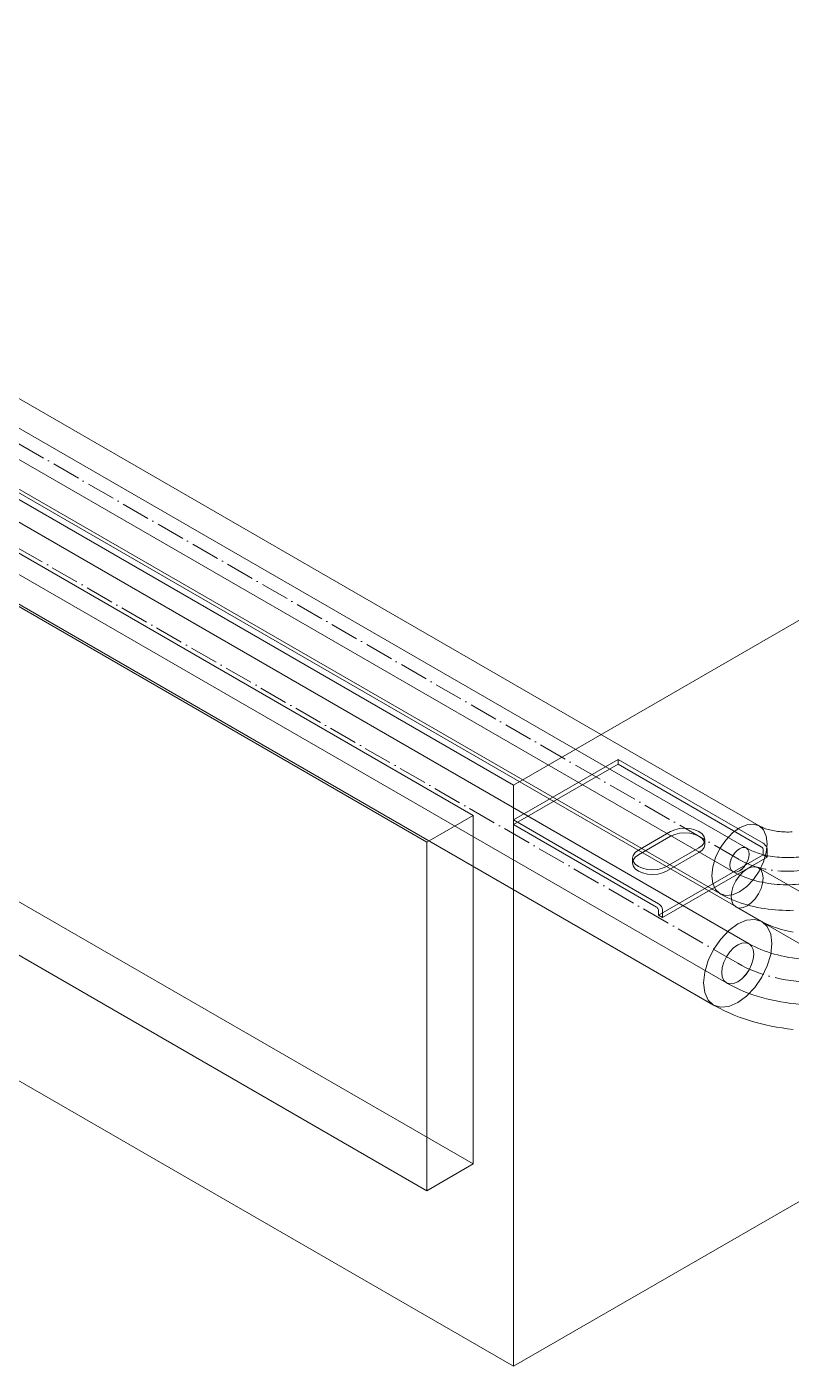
# Model space of a CAD drawing. Header units: millimetres. Extents: x -88595 to 880822, y -1054509 to -148035.
# Drawn here: x 393704.1 to 393972.5, y -328748.3 to -328277.8 of the extents above; entities that cross this region are included whole.
import ezdxf

# ---------------------------------------------------------------- set-up
doc = ezdxf.new("R2010")
doc.units = ezdxf.units.MM
doc.linetypes.add('$12$ADSK_Осевая', pattern=[14, 10, -2, 0, -2])
doc.linetypes.add('$13$ADSK_Осевая', pattern=[14, 10, -2, 0, -2])
for name, color, linetype, lineweight in [('Изоляция', 7, 'Continuous', 18), ('Оборудование', 7, 'Continuous', 18), ('Трубопровод', 7, 'Continuous', 18), ('Трубопроводы', 7, 'Continuous', 18)]:
    doc.layers.add(name, color=color, linetype=linetype, lineweight=lineweight)

# ---------------------------------------------------------------- blocks, each defined once
blk = doc.blocks.new('$0$ADSK_Канальный блок кондиционера1 - AD242MJERAB-3267365-В_ОВ3_1')
at = {"layer": 'Оборудование'}
for p, q in [((18316.91, 6919.34), (17574.45, 7348)), ((17553.24, 7341.46), (18302.77, 6908.72)), ((18286.51, 6899.33), (17536.97, 7332.08)), ((18302.77, 6786.25), (17553.24, 7218.99)), ((17536.97, 7209.6), (18286.51, 6776.86)), ((18316.91, 6919.34), (18809.76, 7203.89)), ((17574.45, 7143.87), (18316.91, 6715.21)), ((18809.76, 6999.76), (18316.91, 6715.21)), ((18316.91, 6907.09), (18353.68, 6928.32)), ((18353.68, 6926.68), (18316.91, 6905.46)), ((18353.68, 6928.32), (18404.59, 6898.92)), ((18353.68, 6926.68), (18353.68, 6928.32)), ((18403.89, 6897.7), (18353.68, 6926.68)), ((18316.91, 6715.21), (18316.91, 6919.34)), ((18286.51, 6899.33), (18302.77, 6908.72)), ((18302.77, 6908.72), (18302.77, 6786.25)), ((18316.91, 6907.09), (18316.91, 6905.46)), ((18367.82, 6877.69), (18316.91, 6907.09)), ((18316.91, 6905.46), (18367.12, 6876.47)), ((18360.75, 6896.47), (18372.07, 6903.01)), ((18286.51, 6776.86), (18286.51, 6899.33)), ((18372.07, 6901.37), (18360.75, 6894.84)), ((18384.02, 6898.52), (18384.02, 6900.15)), ((18358.7, 6893.62), (18358.7, 6891.98)), ((18404.59, 6894.84), (18367.82, 6873.61)), ((18406.01, 6894.02), (18369.24, 6872.8)), ((18381.96, 6897.29), (18370.65, 6890.76)), ((18370.65, 6889.13), (18381.96, 6895.66)), ((18404.59, 6894.84), (18404.59, 6896.47)), ((18406.01, 6894.02), (18404.59, 6894.84)), ((18406.01, 6896.47), (18406.01, 6894.02)), ((18443.21, 6867.02), (18402.91, 6890.29)), ((18367.82, 6875.25), (18367.82, 6873.61)), ((18369.24, 6872.8), (18369.24, 6875.25)), ((18394.97, 6876.53), (18435.27, 6853.26)), ((18367.82, 6873.61), (18369.24, 6872.8)), ((18302.77, 6786.25), (18286.51, 6776.86))]:
    blk.add_line(p, q, dxfattribs=at)
for points in [[(18372.07, 6903.01, 0), (18373.52, 6903.65, 0), (18375.2, 6904.05, 0), (18377.02, 6904.19, 0), (18378.83, 6904.05, 0), (18380.52, 6903.65, 0), (18381.96, 6903.01, 0), (18383.08, 6902.17, 0), (18383.78, 6901.19, 0), (18384.02, 6900.15, 0), (18383.78, 6899.1, 0), (18383.08, 6898.13, 0), (18381.96, 6897.29, 0)], [(18381.96, 6895.66, 0), (18383.08, 6896.49, 0), (18383.78, 6897.47, 0), (18384.02, 6898.52, 0), (18383.78, 6899.56, 0), (18383.08, 6900.54, 0), (18381.96, 6901.37, 0), (18380.52, 6902.02, 0), (18378.83, 6902.42, 0), (18377.02, 6902.56, 0), (18375.2, 6902.42, 0), (18373.52, 6902.02, 0), (18372.07, 6901.37, 0)], [(18404.59, 6898.92, 0), (18404.96, 6898.66, 0), (18405.3, 6898.3, 0), (18405.59, 6897.87, 0), (18405.82, 6897.4, 0), (18405.96, 6896.92, 0), (18406.01, 6896.47, 0)], [(18370.65, 6890.76, 0), (18369.2, 6890.12, 0), (18367.51, 6889.71, 0), (18365.7, 6889.57, 0), (18363.89, 6889.71, 0), (18362.2, 6890.12, 0), (18360.75, 6890.76, 0), (18359.64, 6891.6, 0), (18358.94, 6892.57, 0), (18358.7, 6893.62, 0), (18358.94, 6894.66, 0), (18359.64, 6895.64, 0), (18360.75, 6896.47, 0)], [(18360.75, 6894.84, 0), (18359.64, 6894, 0), (18358.94, 6893.03, 0), (18358.7, 6891.98, 0), (18358.94, 6890.94, 0), (18359.64, 6889.96, 0), (18360.75, 6889.13, 0), (18362.2, 6888.48, 0), (18363.89, 6888.08, 0), (18365.7, 6887.94, 0), (18367.51, 6888.08, 0), (18369.2, 6888.48, 0), (18370.65, 6889.13, 0)], [(18404.59, 6896.47, 0), (18404.57, 6896.7, 0), (18404.5, 6896.94, 0), (18404.39, 6897.17, 0), (18404.24, 6897.39, 0), (18404.07, 6897.57, 0), (18403.89, 6897.7, 0)], [(18393.32, 6880.17, 0), (18393.51, 6881.96, 0), (18394.07, 6883.84, 0), (18394.97, 6885.7, 0), (18396.13, 6887.4, 0), (18397.48, 6888.83, 0), (18398.94, 6889.89, 0), (18400.39, 6890.51, 0), (18401.74, 6890.65, 0), (18402.91, 6890.29, 0), (18403.8, 6889.46, 0), (18404.36, 6888.22, 0), (18404.55, 6886.65, 0)], [(18404.55, 6886.65, 0), (18404.36, 6884.86, 0), (18403.8, 6882.98, 0), (18402.91, 6881.12, 0), (18401.74, 6879.42, 0), (18400.39, 6877.99, 0), (18398.94, 6876.93, 0), (18397.48, 6876.31, 0), (18396.13, 6876.17, 0), (18394.97, 6876.53, 0), (18394.07, 6877.36, 0), (18393.51, 6878.6, 0), (18393.32, 6880.17, 0)], [(18367.12, 6876.47, 0), (18367.3, 6876.34, 0), (18367.47, 6876.16, 0), (18367.62, 6875.94, 0), (18367.73, 6875.71, 0), (18367.8, 6875.47, 0), (18367.82, 6875.25, 0)], [(18369.24, 6875.25, 0), (18369.19, 6875.7, 0), (18369.05, 6876.17, 0), (18368.82, 6876.64, 0), (18368.53, 6877.07, 0), (18368.19, 6877.43, 0), (18367.82, 6877.69, 0)]]:
    blk.add_polyline3d(points, dxfattribs=at)
blk = doc.blocks.new('$0$ADSK_МедьПайка_Отвод-гнутая труба - Отвод _гнутая труба_-V170-В_ОВ3_1')
at = {"layer": 'Трубопроводы', "color": 190, "true_color": 0x8000ff}
for points in [[(27231.72, 7095.31, 0), (27231.84, 7096.38, 0), (27232.17, 7097.51, 0), (27232.71, 7098.63, 0), (27233.41, 7099.65, 0), (27234.22, 7100.5, 0), (27235.09, 7101.14, 0), (27235.96, 7101.51, 0), (27236.77, 7101.59, 0), (27237.47, 7101.38, 0), (27238, 7100.88, 0), (27238.34, 7100.14, 0), (27238.45, 7099.2, 0)], [(27266.37, 7101.38, 0), (27265.82, 7101.07, 0), (27265.25, 7100.78, 0), (27264.65, 7100.5, 0), (27264.02, 7100.22, 0), (27263.37, 7099.96, 0), (27262.69, 7099.71, 0), (27261.99, 7099.48, 0), (27261.27, 7099.26, 0), (27260.53, 7099.06, 0), (27259.78, 7098.87, 0), (27259.01, 7098.7, 0), (27258.22, 7098.55, 0), (27257.42, 7098.41, 0), (27256.61, 7098.3, 0), (27255.79, 7098.2, 0), (27254.96, 7098.12, 0), (27254.13, 7098.06, 0), (27253.29, 7098.01, 0), (27252.45, 7097.99, 0), (27251.61, 7097.99, 0), (27250.77, 7098.01, 0), (27249.93, 7098.04, 0), (27249.09, 7098.1, 0), (27248.27, 7098.17, 0), (27247.44, 7098.27, 0), (27246.63, 7098.38, 0), (27245.83, 7098.51, 0), (27245.04, 7098.66, 0), (27244.26, 7098.82, 0), (27243.5, 7099.01, 0), (27242.76, 7099.21, 0), (27242.04, 7099.42, 0), (27241.33, 7099.65, 0), (27240.65, 7099.89, 0), (27239.99, 7100.15, 0), (27239.36, 7100.42, 0), (27238.75, 7100.7, 0), (27238.17, 7100.99, 0), (27237.61, 7101.29, 0), (27237.47, 7101.38, 0)], [(27265.38, 7099.2, 0), (27265.5, 7100.14, 0), (27265.83, 7100.88, 0), (27266.37, 7101.38, 0), (27267.06, 7101.59, 0), (27267.88, 7101.51, 0), (27268.75, 7101.14, 0), (27269.62, 7100.5, 0), (27270.43, 7099.65, 0), (27271.13, 7098.63, 0), (27271.66, 7097.51, 0), (27272, 7096.38, 0), (27272.11, 7095.31, 0)], [(27238.45, 7099.2, 0), (27238.34, 7098.12, 0), (27238, 7096.99, 0), (27237.47, 7095.88, 0), (27236.77, 7094.86, 0), (27235.96, 7094, 0), (27235.09, 7093.37, 0), (27234.22, 7093, 0), (27233.41, 7092.92, 0), (27232.71, 7093.13, 0), (27232.17, 7093.63, 0), (27231.84, 7094.37, 0), (27231.72, 7095.31, 0)], [(27272.11, 7095.31, 0), (27272, 7094.37, 0), (27271.66, 7093.63, 0), (27271.13, 7093.13, 0), (27270.43, 7092.92, 0), (27269.62, 7093, 0), (27268.75, 7093.37, 0), (27267.88, 7094, 0), (27267.06, 7094.86, 0), (27266.37, 7095.88, 0), (27265.83, 7096.99, 0), (27265.5, 7098.12, 0), (27265.38, 7099.2, 0)], [(27271.13, 7093.13, 0), (27270.3, 7092.67, 0), (27269.45, 7092.24, 0), (27268.58, 7091.82, 0), (27267.68, 7091.44, 0), (27266.77, 7091.07, 0), (27265.84, 7090.73, 0), (27264.89, 7090.41, 0), (27263.92, 7090.12, 0), (27262.94, 7089.85, 0), (27261.95, 7089.6, 0), (27260.94, 7089.38, 0), (27259.93, 7089.18, 0), (27258.9, 7089.01, 0), (27257.86, 7088.86, 0), (27256.82, 7088.73, 0), (27255.77, 7088.63, 0), (27254.71, 7088.55, 0), (27253.65, 7088.5, 0), (27252.59, 7088.47, 0), (27251.53, 7088.47, 0), (27250.47, 7088.49, 0), (27249.41, 7088.54, 0), (27248.35, 7088.61, 0), (27247.3, 7088.7, 0), (27246.25, 7088.82, 0), (27245.22, 7088.96, 0), (27244.19, 7089.13, 0), (27243.16, 7089.32, 0), (27242.16, 7089.54, 0), (27241.16, 7089.78, 0), (27240.17, 7090.04, 0), (27239.2, 7090.33, 0), (27238.25, 7090.64, 0), (27237.32, 7090.98, 0), (27236.4, 7091.34, 0), (27235.5, 7091.72, 0), (27234.62, 7092.12, 0), (27233.76, 7092.55, 0), (27232.93, 7093, 0), (27232.71, 7093.13, 0)]]:
    blk.add_polyline3d(points, dxfattribs=at)
blk = doc.blocks.new('$0$ADSK_МедьПайка_Отвод-гнутая труба - Отвод _гнутая труба_-V169-В_ОВ3_1')
at = {"layer": 'Трубопроводы', "color": 134, "true_color": 0x00a6a6}
for points in [[(27228.84, 7057.64, 0), (27229.03, 7059.43, 0), (27229.59, 7061.31, 0), (27230.48, 7063.17, 0), (27231.64, 7064.87, 0), (27233, 7066.3, 0), (27234.45, 7067.36, 0), (27235.9, 7067.98, 0), (27237.26, 7068.11, 0), (27238.42, 7067.75, 0), (27239.31, 7066.93, 0), (27239.87, 7065.69, 0), (27240.07, 7064.12, 0)], [(27286.63, 7067.75, 0), (27285.72, 7067.25, 0), (27284.76, 7066.76, 0), (27283.76, 7066.29, 0), (27282.71, 7065.83, 0), (27281.62, 7065.4, 0), (27280.49, 7064.98, 0), (27279.33, 7064.59, 0), (27278.13, 7064.23, 0), (27276.9, 7063.89, 0), (27275.64, 7063.58, 0), (27274.35, 7063.29, 0), (27273.04, 7063.04, 0), (27271.71, 7062.81, 0), (27270.35, 7062.62, 0), (27268.99, 7062.45, 0), (27267.61, 7062.32, 0), (27266.22, 7062.22, 0), (27264.82, 7062.15, 0), (27263.42, 7062.11, 0), (27262.01, 7062.11, 0), (27260.61, 7062.14, 0), (27259.21, 7062.2, 0), (27257.82, 7062.29, 0), (27256.43, 7062.41, 0), (27255.06, 7062.57, 0), (27253.7, 7062.76, 0), (27252.37, 7062.97, 0), (27251.05, 7063.22, 0), (27249.76, 7063.5, 0), (27248.49, 7063.8, 0), (27247.25, 7064.13, 0), (27246.04, 7064.49, 0), (27244.87, 7064.88, 0), (27243.73, 7065.28, 0), (27242.63, 7065.71, 0), (27241.57, 7066.16, 0), (27240.55, 7066.63, 0), (27239.58, 7067.12, 0), (27238.66, 7067.62, 0), (27238.42, 7067.75, 0)], [(27284.98, 7064.12, 0), (27285.17, 7065.69, 0), (27285.73, 7066.93, 0), (27286.63, 7067.75, 0), (27287.79, 7068.11, 0), (27289.14, 7067.98, 0), (27290.6, 7067.36, 0), (27292.05, 7066.3, 0), (27293.4, 7064.87, 0), (27294.57, 7063.17, 0), (27295.46, 7061.31, 0), (27296.02, 7059.43, 0), (27296.21, 7057.64, 0)], [(27240.07, 7064.12, 0), (27239.87, 7062.33, 0), (27239.31, 7060.44, 0), (27238.42, 7058.59, 0), (27237.26, 7056.88, 0), (27235.9, 7055.46, 0), (27234.45, 7054.4, 0), (27233, 7053.78, 0), (27231.64, 7053.64, 0), (27230.48, 7054, 0), (27229.59, 7054.83, 0), (27229.03, 7056.07, 0), (27228.84, 7057.64, 0)], [(27296.21, 7057.64, 0), (27296.02, 7056.07, 0), (27295.46, 7054.83, 0), (27294.57, 7054, 0), (27293.4, 7053.64, 0), (27292.05, 7053.78, 0), (27290.6, 7054.4, 0), (27289.14, 7055.46, 0), (27287.79, 7056.88, 0), (27286.63, 7058.59, 0), (27285.73, 7060.44, 0), (27285.17, 7062.33, 0), (27284.98, 7064.12, 0)], [(27294.57, 7054, 0), (27293.19, 7053.24, 0), (27291.77, 7052.51, 0), (27290.31, 7051.82, 0), (27288.82, 7051.17, 0), (27287.3, 7050.57, 0), (27285.74, 7050, 0), (27284.16, 7049.47, 0), (27282.55, 7048.98, 0), (27280.92, 7048.53, 0), (27279.26, 7048.12, 0), (27277.58, 7047.74, 0), (27275.88, 7047.41, 0), (27274.17, 7047.12, 0), (27272.44, 7046.87, 0), (27270.7, 7046.66, 0), (27268.94, 7046.5, 0), (27267.18, 7046.37, 0), (27265.42, 7046.28, 0), (27263.65, 7046.23, 0), (27261.88, 7046.23, 0), (27260.11, 7046.26, 0), (27258.34, 7046.34, 0), (27256.58, 7046.46, 0), (27254.82, 7046.61, 0), (27253.08, 7046.81, 0), (27251.35, 7047.05, 0), (27249.63, 7047.33, 0), (27247.92, 7047.65, 0), (27246.24, 7048.01, 0), (27244.58, 7048.41, 0), (27242.94, 7048.85, 0), (27241.32, 7049.33, 0), (27239.73, 7049.85, 0), (27238.17, 7050.41, 0), (27236.64, 7051.01, 0), (27235.14, 7051.64, 0), (27233.67, 7052.32, 0), (27232.24, 7053.04, 0), (27230.85, 7053.79, 0), (27230.48, 7054, 0)]]:
    blk.add_polyline3d(points, dxfattribs=at)

msp = doc.modelspace()

# ---------------------------------------------------------------- linework, layer by layer
at = {"layer": 'Изоляция', "color": 190, "true_color": 0x8000ff}
for p, q in [((393961.25, -328558.45), (389742.32, -326122.65)), ((389725.92, -326144.96), (393947.49, -328582.28))]:
    msp.add_line(p, q, dxfattribs=at)
at = {"layer": 'Изоляция', "color": 134, "true_color": 0x00a6a6}
for p, q in [((393962.21, -328592.07), (389756.11, -326163.68)), ((389736.35, -326191.39), (393945.27, -328621.41))]:
    msp.add_line(p, q, dxfattribs=at)
at = {"layer": 'Изоляция', "color": 190, "true_color": 0x8000ff}
for points in [[(393964.1, -328564.75, 0), (393963.77, -328562.03, 0), (393962.8, -328559.88, 0), (393961.25, -328558.45, 0), (393959.24, -328557.82, 0), (393956.89, -328558.06, 0), (393954.37, -328559.13, 0)], [(393954.37, -328559.13, 0), (393956.89, -328558.06, 0), (393959.24, -328557.82, 0), (393961.25, -328558.45, 0), (393962.8, -328559.88, 0), (393963.77, -328562.03, 0), (393964.1, -328564.75, 0)], [(393954.37, -328559.13, 0), (393951.85, -328560.97, 0), (393949.51, -328563.44, 0), (393947.49, -328566.39, 0), (393945.95, -328569.61, 0), (393944.97, -328572.88, 0), (393944.64, -328575.98, 0)], [(393944.64, -328575.98, 0), (393944.97, -328572.88, 0), (393945.95, -328569.61, 0), (393947.49, -328566.39, 0), (393949.51, -328563.44, 0), (393951.85, -328560.97, 0), (393954.37, -328559.13, 0)], [(393972.87, -328560.58, 0), (393972.24, -328560.61, 0), (393971.6, -328560.63, 0), (393970.97, -328560.63, 0), (393970.34, -328560.61, 0), (393969.71, -328560.59, 0), (393969.08, -328560.55, 0), (393968.46, -328560.49, 0), (393967.85, -328560.42, 0), (393967.25, -328560.34, 0), (393966.67, -328560.24, 0), (393966.09, -328560.14, 0), (393965.54, -328560.02, 0), (393965, -328559.89, 0), (393964.49, -328559.75, 0), (393964, -328559.6, 0), (393963.53, -328559.45, 0), (393963.08, -328559.29, 0), (393962.67, -328559.13, 0), (393962.29, -328558.97, 0), (393961.93, -328558.8, 0), (393961.61, -328558.64, 0), (393961.32, -328558.49, 0), (393961.25, -328558.45, 0)], [(393954.37, -328581.6, 0), (393956.89, -328579.76, 0), (393959.24, -328577.28, 0), (393961.25, -328574.34, 0), (393962.8, -328571.12, 0), (393963.77, -328567.85, 0), (393964.1, -328564.75, 0)], [(393964.1, -328564.75, 0), (393963.77, -328567.85, 0), (393962.8, -328571.12, 0), (393961.25, -328574.34, 0), (393959.24, -328577.28, 0), (393956.89, -328579.76, 0), (393954.37, -328581.6, 0)], [(393944.64, -328575.98, 0), (393944.97, -328578.7, 0), (393945.95, -328580.85, 0), (393947.49, -328582.28, 0), (393949.51, -328582.9, 0), (393951.85, -328582.67, 0), (393954.37, -328581.6, 0)], [(393954.37, -328581.6, 0), (393951.85, -328582.67, 0), (393949.51, -328582.9, 0), (393947.49, -328582.28, 0), (393945.95, -328580.85, 0), (393944.97, -328578.7, 0), (393944.64, -328575.98, 0)], [(393973.28, -328588.11, 0), (393972.01, -328588.14, 0), (393970.74, -328588.15, 0), (393969.47, -328588.12, 0), (393968.2, -328588.07, 0), (393966.94, -328587.98, 0), (393965.67, -328587.87, 0), (393964.42, -328587.73, 0), (393963.16, -328587.55, 0), (393961.92, -328587.35, 0), (393960.68, -328587.12, 0), (393959.45, -328586.85, 0), (393958.23, -328586.56, 0), (393957.01, -328586.24, 0), (393955.81, -328585.88, 0), (393954.62, -328585.49, 0), (393953.45, -328585.07, 0), (393952.29, -328584.62, 0), (393951.14, -328584.13, 0), (393950, -328583.6, 0), (393948.89, -328583.04, 0), (393947.79, -328582.45, 0), (393947.49, -328582.28, 0)]]:
    msp.add_polyline3d(points, dxfattribs=at)
at = {"layer": 'Изоляция', "color": 134, "true_color": 0x00a6a6}
for points in [[(393953.74, -328592.91, 0), (393950.64, -328595.17, 0), (393947.75, -328598.22, 0), (393945.27, -328601.85, 0), (393943.36, -328605.81, 0), (393942.17, -328609.84, 0), (393941.76, -328613.65, 0)], [(393941.76, -328613.65, 0), (393942.17, -328609.84, 0), (393943.36, -328605.81, 0), (393945.27, -328601.85, 0), (393947.75, -328598.22, 0), (393950.64, -328595.17, 0), (393953.74, -328592.91, 0)], [(393965.71, -328599.82, 0), (393965.31, -328596.48, 0), (393964.11, -328593.83, 0), (393962.21, -328592.07, 0), (393959.73, -328591.3, 0), (393956.84, -328591.59, 0), (393953.74, -328592.91, 0)], [(393953.74, -328592.91, 0), (393956.84, -328591.59, 0), (393959.73, -328591.3, 0), (393962.21, -328592.07, 0), (393964.11, -328593.83, 0), (393965.31, -328596.48, 0), (393965.71, -328599.82, 0)], [(393973.2, -328595.78, 0), (393972.11, -328595.57, 0), (393971.03, -328595.34, 0), (393969.99, -328595.09, 0), (393968.98, -328594.82, 0), (393968, -328594.53, 0), (393967.06, -328594.22, 0), (393966.16, -328593.9, 0), (393965.31, -328593.57, 0), (393964.5, -328593.23, 0), (393963.74, -328592.88, 0), (393963.03, -328592.52, 0), (393962.37, -328592.16, 0), (393962.21, -328592.07, 0)], [(393953.74, -328620.57, 0), (393956.84, -328618.31, 0), (393959.73, -328615.26, 0), (393962.21, -328611.63, 0), (393964.11, -328607.66, 0), (393965.31, -328603.64, 0), (393965.71, -328599.82, 0)], [(393965.71, -328599.82, 0), (393965.31, -328603.64, 0), (393964.11, -328607.66, 0), (393962.21, -328611.63, 0), (393959.73, -328615.26, 0), (393956.84, -328618.31, 0), (393953.74, -328620.57, 0)], [(393941.76, -328613.65, 0), (393942.17, -328617, 0), (393943.36, -328619.64, 0), (393945.27, -328621.41, 0), (393947.75, -328622.17, 0), (393950.64, -328621.89, 0), (393953.74, -328620.57, 0)], [(393953.74, -328620.57, 0), (393950.64, -328621.89, 0), (393947.75, -328622.17, 0), (393945.27, -328621.41, 0), (393943.36, -328619.64, 0), (393942.17, -328617, 0), (393941.76, -328613.65, 0)], [(393973.2, -328629.96, 0), (393971.24, -328629.73, 0), (393969.29, -328629.46, 0), (393967.36, -328629.15, 0), (393965.44, -328628.79, 0), (393963.53, -328628.38, 0), (393961.64, -328627.93, 0), (393959.78, -328627.43, 0), (393957.93, -328626.88, 0), (393956.1, -328626.28, 0), (393954.3, -328625.64, 0), (393952.52, -328624.94, 0), (393950.77, -328624.2, 0), (393949.05, -328623.41, 0), (393947.37, -328622.56, 0), (393945.71, -328621.66, 0), (393945.27, -328621.41, 0)]]:
    msp.add_polyline3d(points, dxfattribs=at)
at = {"layer": 'Трубопровод', "color": 190, "true_color": 0x8000ff}
for p, q in [((393956.75, -328566.24), (389735.18, -326128.92)), ((389730.42, -326137.16), (393951.99, -328574.49))]:
    msp.add_line(p, q, dxfattribs=at)
at = {"layer": 'Трубопровод', "color": 190, "linetype": '$12$ADSK_Осевая', "true_color": 0x8000ff}
msp.add_line((389732.8, -326133.04), (393954.37, -328570.36), dxfattribs=at)
msp.add_line((389732.8, -326133.04), (393954.37, -328570.36), dxfattribs=at)
at = {"layer": 'Трубопровод', "color": 134, "true_color": 0x00a6a6}
for p, q in [((393957.71, -328599.86), (389748.79, -326169.85)), ((389740.85, -326183.6), (393949.77, -328613.61))]:
    msp.add_line(p, q, dxfattribs=at)
at = {"layer": 'Трубопровод', "color": 134, "linetype": '$12$ADSK_Осевая', "true_color": 0x00a6a6}
msp.add_line((393953.74, -328606.74), (389744.82, -326176.72), dxfattribs=at)
msp.add_line((393953.74, -328606.74), (389744.82, -326176.72), dxfattribs=at)
at = {"layer": 'Трубопровод', "color": 190, "true_color": 0x8000ff}
for points in [[(393954.37, -328566.48, 0), (393953.5, -328567.11, 0), (393952.69, -328567.97, 0), (393951.99, -328568.99, 0), (393951.46, -328570.1, 0), (393951.12, -328571.23, 0), (393951.01, -328572.31, 0)], [(393957.74, -328568.42, 0), (393957.62, -328567.48, 0), (393957.29, -328566.74, 0), (393956.75, -328566.24, 0), (393956.06, -328566.03, 0), (393955.24, -328566.11, 0), (393954.37, -328566.48, 0)], [(393954.37, -328574.25, 0), (393955.24, -328573.61, 0), (393956.06, -328572.76, 0), (393956.75, -328571.74, 0), (393957.29, -328570.62, 0), (393957.62, -328569.49, 0), (393957.74, -328568.42, 0)], [(393951.01, -328572.31, 0), (393951.12, -328573.25, 0), (393951.46, -328573.99, 0), (393951.99, -328574.49, 0), (393952.69, -328574.7, 0), (393953.5, -328574.62, 0), (393954.37, -328574.25, 0)]]:
    msp.add_polyline3d(points, dxfattribs=at)
at = {"layer": 'Трубопровод', "color": 134, "true_color": 0x00a6a6}
for points in [[(393953.74, -328600.26, 0), (393952.28, -328601.32, 0), (393950.93, -328602.74, 0), (393949.77, -328604.45, 0), (393948.87, -328606.3, 0), (393948.31, -328608.19, 0), (393948.12, -328609.98, 0)], [(393959.35, -328603.5, 0), (393959.16, -328601.93, 0), (393958.6, -328600.69, 0), (393957.71, -328599.86, 0), (393956.54, -328599.5, 0), (393955.19, -328599.64, 0), (393953.74, -328600.26, 0)], [(393953.74, -328613.22, 0), (393955.19, -328612.16, 0), (393956.54, -328610.73, 0), (393957.71, -328609.03, 0), (393958.6, -328607.17, 0), (393959.16, -328605.29, 0), (393959.35, -328603.5, 0)], [(393948.12, -328609.98, 0), (393948.31, -328611.55, 0), (393948.87, -328612.79, 0), (393949.77, -328613.61, 0), (393950.93, -328613.97, 0), (393952.28, -328613.84, 0), (393953.74, -328613.22, 0)]]:
    msp.add_polyline3d(points, dxfattribs=at)
at = {"layer": 'Трубопроводы', "color": 190, "linetype": '$13$ADSK_Осевая', "true_color": 0x8000ff}
msp.add_ellipse((393971.2, -328560.65), major_axis=(23.8, 0), ratio=0.57735, start_param=3.926991, end_param=5.497787, dxfattribs=at)
at = {"layer": 'Трубопроводы', "color": 134, "linetype": '$13$ADSK_Осевая', "true_color": 0x00a6a6}
msp.add_ellipse((393981.81, -328590.53), major_axis=(39.7, 0), ratio=0.57735, start_param=3.926991, end_param=5.497787, dxfattribs=at)

# ---------------------------------------------------------------- block references
at = {"layer": 'Оборудование'}
msp.add_blockref('$0$ADSK_Канальный блок кондиционера1 - AD242MJERAB-3267365-В_ОВ3_1', (375558.12, -335463.49), dxfattribs=at)
at = {"layer": 'Трубопроводы', "color": 190, "true_color": 0x8000ff}
msp.add_blockref('$0$ADSK_МедьПайка_Отвод-гнутая труба - Отвод _гнутая труба_-V170-В_ОВ3_1', (366719.28, -335667.62), dxfattribs=at)
at = {"layer": 'Трубопроводы', "color": 134, "true_color": 0x00a6a6}
msp.add_blockref('$0$ADSK_МедьПайка_Отвод-гнутая труба - Отвод _гнутая труба_-V169-В_ОВ3_1', (366719.28, -335667.62), dxfattribs=at)

doc.saveas('drawing.dxf')
